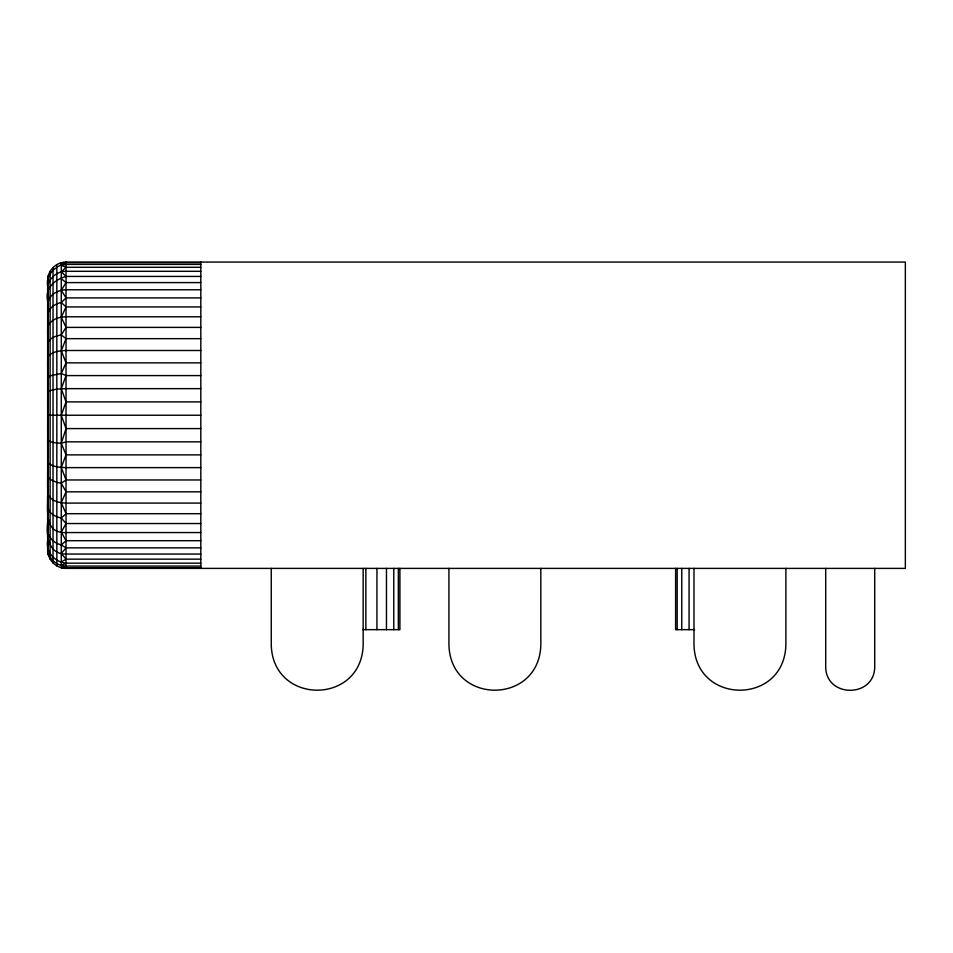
<?xml version="1.0" encoding="UTF-8"?>
<svg xmlns="http://www.w3.org/2000/svg" width="953" height="953" viewBox="0 0 953 953"><rect width="100%" height="100%" fill="white"/><g stroke="black" fill="none" stroke-linecap="round" stroke-linejoin="round"><path stroke-width="1.43" d="M48.15 355.743L47.65 486.185L48.281 495.274L47.65 496.465C47.793 511.13 44.195 533.549 66.031 532.56L200.809 532.56M48.281 367.513L47.65 366.548L48.138 324.068M47.65 402.797L48.138 392.529M48.281 335.194L47.65 334.015L48.115 299.373M48.115 386.787L48.115 370.217M48.115 456.046L48.103 471.27M48.281 308.343L47.65 307.676L48.281 300.934L47.65 300.648C44.815 287.818 55.083 279.455 66.031 276.43L200.809 276.43M48.174 351.574L48.103 337.791M48.174 282.445L47.65 294.584L48.281 296.597M48.174 489.985L48.174 503.518M200.809 271.307L66.031 271.307C57.442 271.236 49.854 277.394 47.65 285.602C45.923 273.547 56.239 266.352 66.031 262.659L200.809 262.659M48.115 319.827L48.15 309.796M47.65 294.584L48.115 290.224M48.281 284.113L47.65 289.557L48.281 288.771M48.281 281.028L47.65 282.755L48.281 278.073L47.65 281.028C47.293 270.986 55.977 262.004 66.031 262.075L905.35 262.075L905.35 568.393L66.031 568.393C56.191 568.453 47.59 559.852 47.65 550.012L47.65 280.456L48.281 275.703L48.281 554.777L47.65 549.44L48.067 551.418M47.65 282.755L48.115 279.05M47.65 285.602L48.115 282.171M48.115 519.468C45.792 533.156 47.233 554.479 66.031 554.05L200.809 554.05M47.65 300.648L48.067 297.944M47.65 315.634C47.924 308.45 54.786 303.793 61.278 302.506L66.031 297.908L200.809 297.908M47.65 281.028L48.067 278.884M47.65 324.437L48.067 322.293M47.65 344.283C48.555 337.97 55.905 335.897 61.278 334.932L66.031 327.391L61.278 317.194L66.031 306.937L200.809 306.937M47.65 355.159L48.281 353.039M200.809 375.589L66.031 375.589L61.278 388.753L66.031 401.892L61.278 415.234L66.031 428.588L61.278 443.264L66.031 454.879L61.278 467.411L66.031 479.967L200.809 479.967M200.809 338.66L66.031 338.66L61.278 350.775L66.031 362.855L61.278 373.493L50.116 375.839L47.65 378.353M48.281 474.213L47.65 475.309L48.281 477.429L50.116 479.407L56.835 482.409L61.278 483.231L66.031 491.819L61.278 502.731L66.031 513.691L200.809 513.691M48.281 300.934C50.878 293.703 58.669 289.831 66.031 289.772L200.809 289.772M200.809 523.542L66.031 523.542L61.278 532.084L66.031 540.696L200.809 540.696M48.138 515.621L47.65 506.043L48.281 504.935M200.809 282.6L66.031 282.6L61.278 290.284L66.031 297.908M48.281 325.545C51.533 319.112 59.312 316.944 66.031 316.789L200.809 316.789M47.65 390.468L48.281 389.598M48.281 540.148L47.65 540.911C45.827 552.383 54.976 562.103 66.031 563.175L200.809 563.175M200.809 547.88L66.031 547.88L61.278 553.479L66.031 559.161L200.809 559.161M48.281 522.125L47.65 522.792L48.15 528.188M48.281 356.267C52.618 351.3 59.872 350.811 66.031 350.501L200.809 350.501M200.809 267.293L66.031 267.293L61.278 271.903L66.031 276.43M47.65 506.043C48.067 512.976 55.143 516.848 61.278 518.003L66.031 513.691M48.281 529.534L47.65 529.832C47.781 537.409 54.19 543.329 61.278 544.925L66.031 540.696M48.15 450.733L47.65 440L48.281 439.464M61.278 483.231L66.031 479.967M61.278 561.948L66.031 559.161M66.031 563.175L61.278 565.451C53.987 563.485 48.448 556.933 47.65 549.44M48.281 391.004L56.835 389.062L66.031 388.645L200.809 388.645M66.031 262.659L61.278 262.706L61.278 567.774L200.809 567.809M200.809 264.398L66.031 264.398L61.278 265.303L66.031 267.293M66.031 327.391L200.809 327.391M66.031 362.855L200.809 362.855M66.031 401.892L200.809 401.892M47.65 415.234L200.809 415.234M66.031 428.588L200.809 428.588M200.809 441.835L66.031 441.835C60.384 444.217 53.821 443.026 48.281 440.882L47.65 440M66.031 454.879L200.809 454.879M200.809 467.625L66.031 467.625C59.991 467.292 53.046 467.196 48.281 462.955M66.031 491.819L200.809 491.819M200.809 503.089L66.031 503.089C59.527 502.874 51.855 501.314 48.281 495.274M200.809 566.07L66.031 566.07L61.278 565.451L66.031 567.809M362.89 629.659L399.915 629.659L399.915 568.393M694.499 629.659L675.606 629.659L675.606 568.393M61.278 373.493L66.031 375.589M61.278 544.925L66.031 547.88M61.278 334.932L66.031 338.66M61.278 278.693L66.031 282.6M61.278 302.506L66.031 306.937M61.278 518.003L66.031 523.542M48.281 541.697L47.65 540.911L48.115 544.997M47.65 452.115L48.281 453.425M48.174 551.144L47.65 544.878L48.281 546.355M48.734 553.49L50.116 556.755M48.281 552.657L47.65 544.878M47.65 486.185L48.281 488.698M47.65 514.846L48.067 517.181M47.65 535.884L48.067 538.731M47.65 547.725L48.115 551.227M47.65 529.832L48.103 537.194M47.65 427.671L48.115 436.522M47.65 475.309L48.138 485.72M874.723 568.393L874.723 666.421C875.045 698.239 825.381 698.239 825.703 666.421L825.703 568.393M785.88 568.393L785.88 644.978C784.259 705.244 695.619 705.244 693.987 644.978L693.987 568.393M689.067 568.393L689.067 629.659M681.764 568.393L681.764 629.659M677.178 568.393L677.178 629.659M540.827 568.393L540.827 644.978C539.195 705.244 450.555 705.244 448.934 644.978L448.934 568.393M398.354 568.393L398.354 629.659M393.768 568.393L393.768 629.659M386.465 568.393L386.465 629.659M376.947 568.393L376.947 629.659M365.869 568.393L365.869 629.659M363.164 568.393L363.164 644.978C361.532 705.244 272.892 705.244 271.26 644.978L271.26 568.393M200.809 262.075L200.809 568.393M66.031 262.075L66.031 568.393M56.835 264.541L56.835 565.939M53.034 267.459L53.034 563.009M50.116 271.26L50.116 559.208"/></g></svg>
